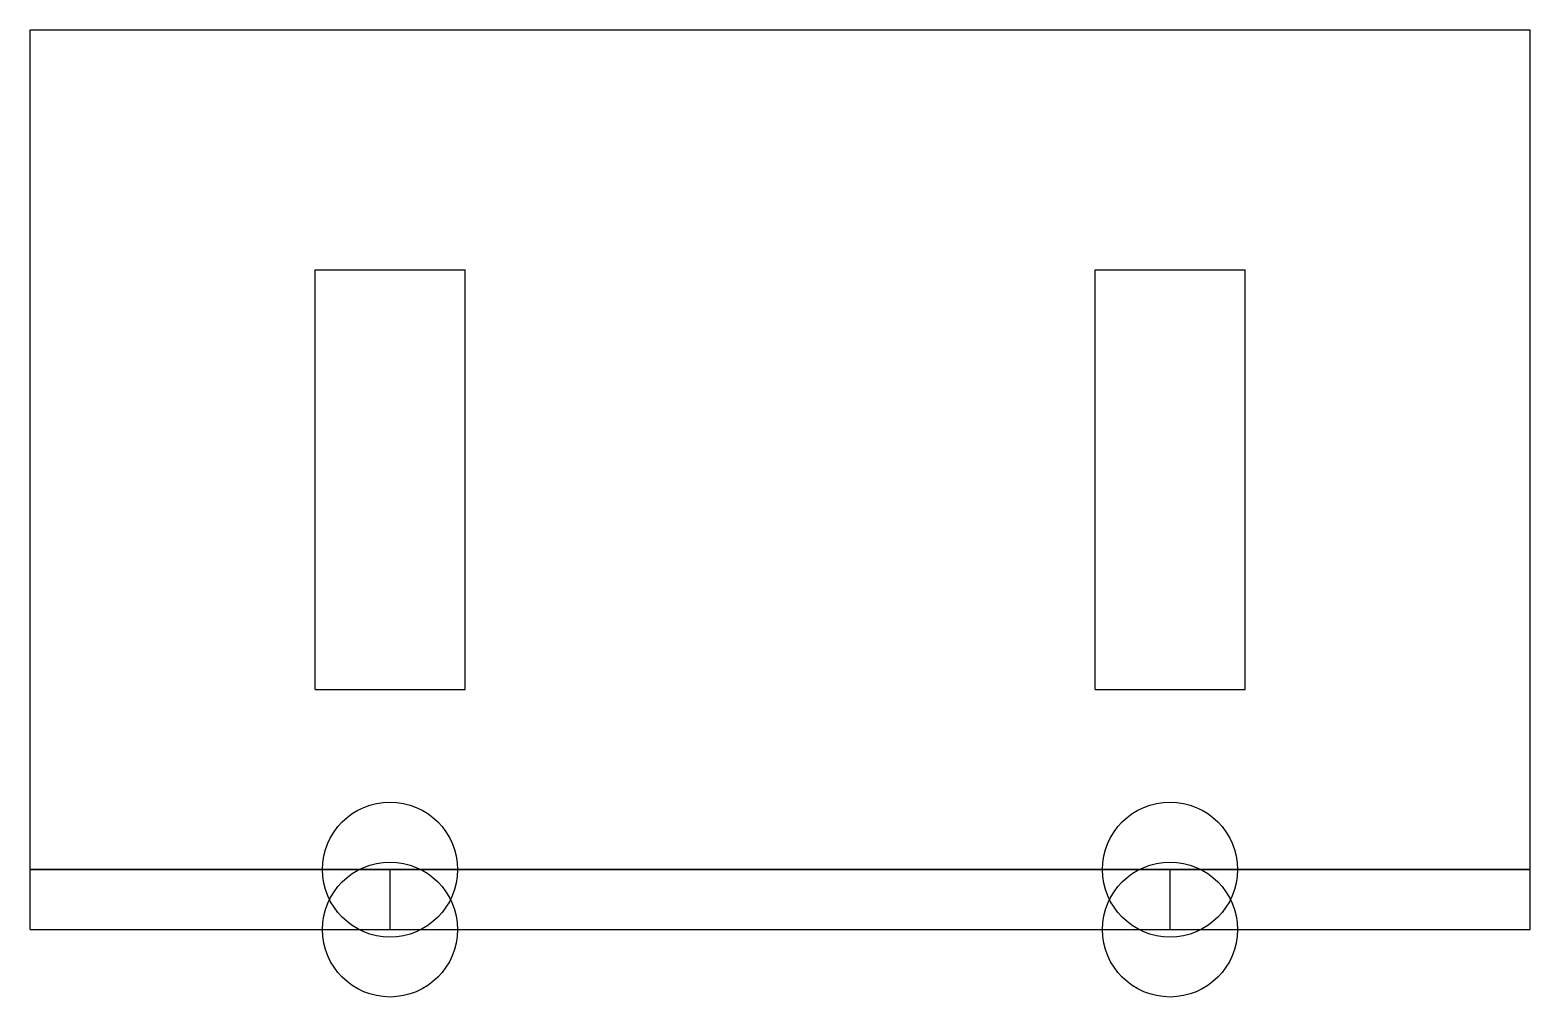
# Model space of a CAD drawing. Header units: millimetres. Extents: x 0 to 50, y -2.2 to 30.
import ezdxf

# ---------------------------------------------------------------- set-up
doc = ezdxf.new("R2010")
doc.units = ezdxf.units.MM
doc.layers.add('Part', color=7, linetype='CONTINUOUS')

msp = doc.modelspace()

# ---------------------------------------------------------------- linework, layer by layer
at = {"layer": 'Part'}
for p, q in [((0, 2, 2), (0, 30, 2)), ((0, 30), (0, 30, 2)), ((0, 2), (0, 30)), ((0, 2, 2), (0, 30, 2)), ((0, 30, 2), (50, 30, 2)), ((0, 30), (50, 30)), ((0, 30, 2), (50, 30, 2)), ((0, 30), (0, 30, 2)), ((0, 2), (0, 30)), ((0, 30), (50, 30)), ((50, 2, 2), (50, 30, 2)), ((50, 30), (50, 30, 2)), ((50, 2), (50, 30)), ((50, 2, 2), (50, 30, 2)), ((50, 30), (50, 30, 2)), ((50, 2), (50, 30)), ((9.5, 8, 2), (9.5, 22, 2)), ((9.5, 22, 2), (14.5, 22, 2)), ((9.5, 8), (9.5, 22)), ((9.5, 22), (14.5, 22)), ((9.5, 8, 2), (9.5, 22, 2)), ((9.5, 22), (9.5, 22, 2)), ((9.5, 8), (9.5, 22)), ((9.5, 22), (14.5, 22)), ((9.5, 22, 2), (14.5, 22, 2)), ((9.5, 22), (9.5, 22, 2)), ((14.5, 8, 2), (14.5, 22, 2)), ((14.5, 8), (14.5, 22)), ((14.5, 8, 2), (14.5, 22, 2)), ((14.5, 22), (14.5, 22, 2)), ((14.5, 8), (14.5, 22)), ((14.5, 22), (14.5, 22, 2)), ((35.5, 22, 2), (40.5, 22, 2)), ((35.5, 8, 2), (35.5, 22, 2)), ((35.5, 22), (40.5, 22)), ((35.5, 8), (35.5, 22)), ((35.5, 22), (40.5, 22)), ((35.5, 22, 2), (40.5, 22, 2)), ((35.5, 22), (35.5, 22, 2)), ((35.5, 8, 2), (35.5, 22, 2)), ((35.5, 22), (35.5, 22, 2)), ((35.5, 8), (35.5, 22)), ((40.5, 8, 2), (40.5, 22, 2)), ((40.5, 8), (40.5, 22)), ((40.5, 8, 2), (40.5, 22, 2)), ((40.5, 22), (40.5, 22, 2)), ((40.5, 8), (40.5, 22)), ((40.5, 22), (40.5, 22, 2)), ((9.5, 8, 2), (14.5, 8, 2)), ((9.5, 8), (14.5, 8)), ((9.5, 8), (14.5, 8)), ((9.5, 8, 2), (14.5, 8, 2)), ((9.5, 8), (9.5, 8, 2)), ((9.5, 8), (9.5, 8, 2)), ((14.5, 8), (14.5, 8, 2)), ((14.5, 8), (14.5, 8, 2)), ((35.5, 8, 2), (40.5, 8, 2)), ((35.5, 8), (40.5, 8)), ((35.5, 8), (40.5, 8)), ((35.5, 8, 2), (40.5, 8, 2)), ((35.5, 8), (35.5, 8, 2)), ((35.5, 8), (35.5, 8, 2)), ((40.5, 8), (40.5, 8, 2)), ((40.5, 8), (40.5, 8, 2)), ((0, 0, 2), (0, 2, 2)), ((0, 2), (0, 2, 2)), ((0, 0), (0, 2)), ((0, 0, 30), (0, 2, 30)), ((0, 2, 2), (0, 2, 30)), ((0, 0, 2), (0, 2, 2)), ((0, 2), (0, 2, 2)), ((0, 0), (0, 2)), ((0, 2), (50, 2)), ((0, 0, 30), (0, 2, 30)), ((0, 2, 30), (50, 2, 30)), ((50, 2, 2), (0, 2, 2)), ((0, 2, 2), (0, 2, 30)), ((0, 2, 30), (50, 2, 30)), ((50, 2, 2), (0, 2, 2)), ((0, 2), (50, 2)), ((12, 0, 20.25), (12, 2, 20.25)), ((12, 0, 20.25), (12, 2, 20.25)), ((38, 0, 20.25), (38, 2, 20.25)), ((38, 0, 20.25), (38, 2, 20.25)), ((50, 0), (50, 2)), ((50, 0, 2), (50, 2, 2)), ((50, 2), (50, 2, 2)), ((50, 0), (50, 2)), ((50, 0, 30), (50, 2, 30)), ((50, 2, 2), (50, 2, 30)), ((50, 0, 30), (50, 2, 30)), ((50, 2, 2), (50, 2, 30)), ((50, 0, 2), (50, 2, 2)), ((50, 2), (50, 2, 2)), ((0, 0), (0, 0, 2)), ((0, 0), (50, 0)), ((0, 0, 2), (50, 0, 2)), ((0, 0), (0, 0, 2)), ((0, 0, 2), (0, 0, 30)), ((0, 0), (50, 0)), ((0, 0, 2), (50, 0, 2)), ((0, 0, 2), (0, 0, 30)), ((0, 0, 30), (50, 0, 30)), ((0, 0, 30), (50, 0, 30)), ((50, 0), (50, 0, 2)), ((50, 0), (50, 0, 2)), ((50, 0, 2), (50, 0, 30)), ((50, 0, 2), (50, 0, 30))]:
    msp.add_line(p, q, dxfattribs=at)
for centre in [(12, 2, 18), (12, 2, 18), (38, 2, 18), (38, 2, 18), (12, 0, 18), (12, 0, 18), (38, 0, 18), (38, 0, 18)]:
    msp.add_circle(centre, 2.25, dxfattribs=at)

doc.saveas('drawing.dxf')
